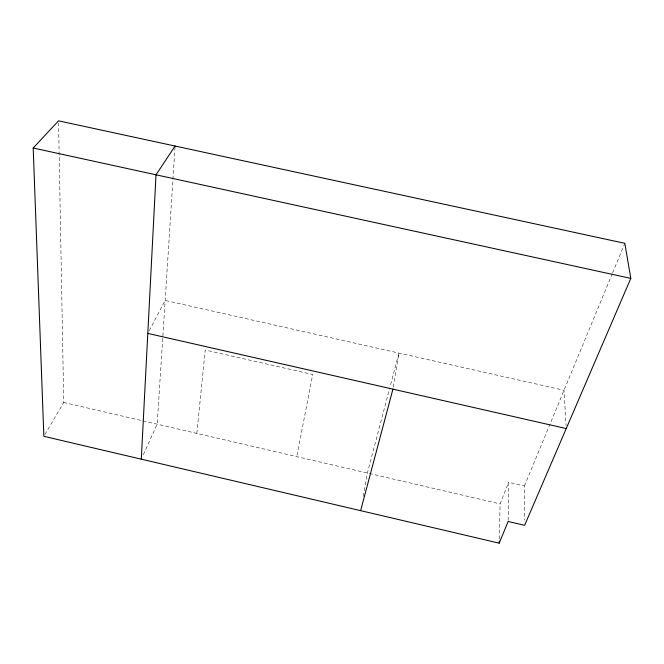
<?xml version="1.0" encoding="UTF-8"?>
<svg xmlns="http://www.w3.org/2000/svg" width="664" height="664" viewBox="0 0 664 664"><rect width="100%" height="100%" fill="white"/><g stroke="black" fill="none" stroke-linecap="round" stroke-linejoin="round"><path stroke-width="0.5" stroke-dasharray="3.32 2.49" d="M508.159 520.443L508.657 482.321L524.419 485.965L524.601 520.144M499.295 539.035L500.083 503.876L508.657 482.321M175.022 147.068L157.194 424.171L142.968 455.487M196.843 433.393L205.218 350.019L312.711 374.479L296.767 456.616M393.254 387.145L398.923 353.074L389.992 387.062M363.191 496.415L367.399 473.034L389.726 388.067M524.419 485.965L612.2 273.85M612.59 272.896L624.832 243.314M149.251 330.664L165.153 300.418L564.018 390.266L566.052 425.45M44.895 434.522L63.736 402.45L58.573 122.898M63.736 402.45L500.083 503.876"/><path stroke-width="1" d="M499.195 543.169L508.143 521.472L524.626 525.324L630.8 278.39L624.832 243.314L58.54 120.831L33.2 148.006L43.849 436.306L499.195 543.169L499.245 541.102M141.291 459.173L156.015 174.798L175.088 146.038M360.627 510.649L392.922 389.146M33.2 148.006L630.8 278.39M147.806 333.411L566.234 428.554"/></g></svg>
